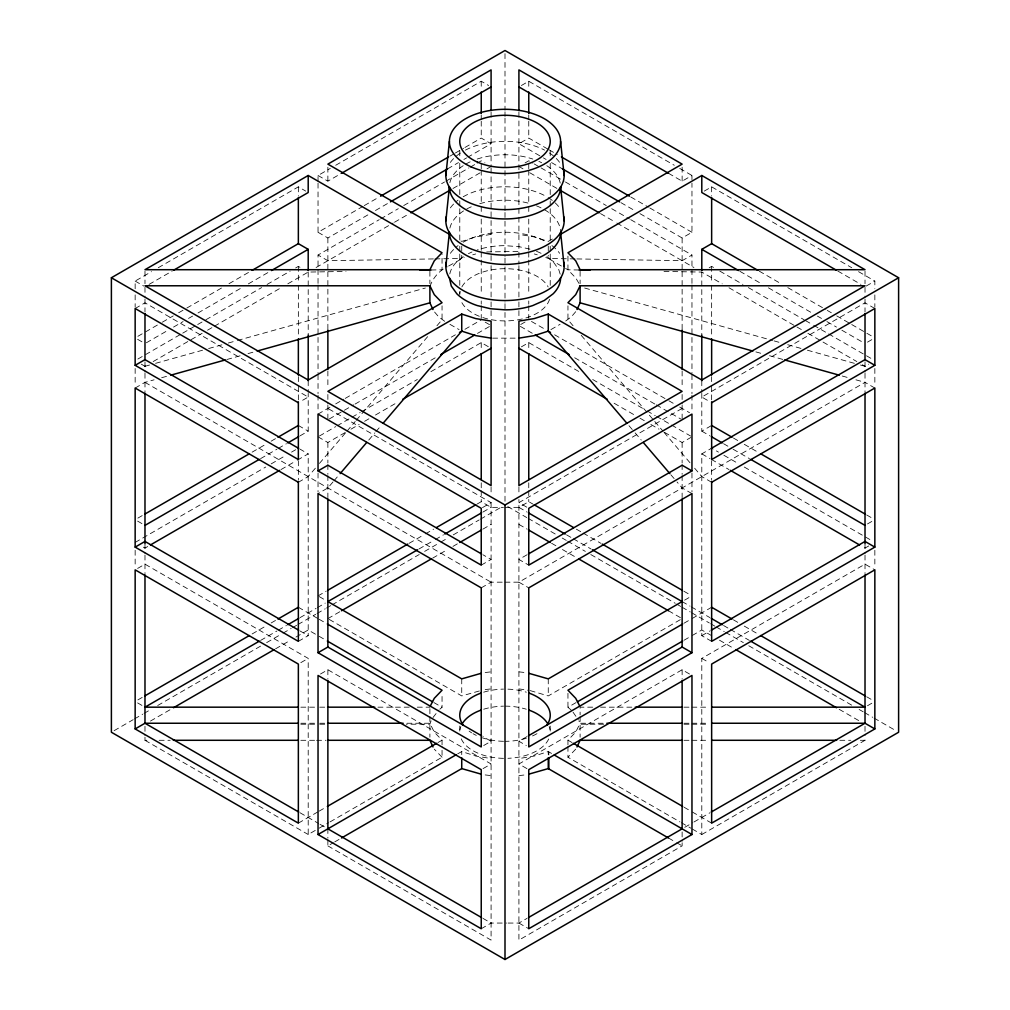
<?xml version="1.0" encoding="UTF-8"?>
<svg xmlns="http://www.w3.org/2000/svg" width="1010" height="1010" viewBox="0 0 1010 1010"><rect width="100%" height="100%" fill="white"/><g stroke="black" fill="none" stroke-linecap="round" stroke-linejoin="round"><path stroke-width="0.75" stroke-dasharray="5 3.75" d="M429.894 286.752C432.671 278.154 439.123 270.693 447.304 266.779M431.068 720.812L429.894 724.22L406.285 724.22M433 717.529L438.719 710.156M315.347 468.211L308.202 476.594L298.354 482.275M319.438 463.426L346.001 432.305M347.023 431.106L355.204 421.523M356.227 420.324L428.77 335.333M436.939 325.763L442.052 319.766L442.052 305.828M332.984 481.972L327.871 487.956L318.036 493.637M334.007 480.773L339.12 474.788M368.751 440.07L374.874 432.886M375.897 431.687L381.01 425.702M575.713 311.699L571.281 316.887L565.322 321.281M575.713 749.167L567.948 757.235L679.945 821.9M439.83 709.197L442.052 707.278L442.052 693.327M567.948 744.837L567.948 740.191L575.713 732.124L580.106 723.248L605.293 723.248M463.287 256.628L456.848 261.704A55.6 32.093 0 0 0 449.399 277.75M135.151 288.759L135.151 281.07L151.462 271.652M158.267 267.726L298.354 186.85L305.74 191.105M318.036 181.623L318.036 175.487L330.27 168.417M335.711 165.274L481.24 81.254L488.625 85.522M149.063 284.403L172.192 271.059M318.036 175.487L327.871 181.169L341.481 173.316M135.151 308.505L144.986 302.823L308.202 397.056L300.816 401.311M521.375 85.522L528.76 81.254L674.289 165.274M137.865 336.317L160.994 322.973M162.345 322.19L173.228 315.903M178.669 312.759L185.474 308.833M186.825 308.05L222.187 287.635M228.992 283.709L250.758 271.147M318.036 183.163L318.036 232.3L362.918 206.393M364.282 205.598L379.242 196.963M449.968 156.133L454.045 153.772M455.396 152.99L463.565 148.281M464.928 147.498L481.24 138.067L491.087 143.748L467.958 157.105M146.349 342.781L168.114 330.219M173.543 327.076L183.075 321.584M188.504 318.44L192.594 316.092M198.036 312.948L241.554 287.825M248.346 283.898L270.112 271.324M318.036 232.3L327.871 237.981L370.039 213.64M375.48 210.497L389.077 202.644M447.556 168.885L458.439 162.597M463.88 159.454L466.607 157.888M137.865 359.042L181.383 333.919M182.747 333.136L196.344 325.283M197.707 324.5L204.512 320.574M205.876 319.779L261.628 287.585M267.069 284.454L290.198 271.097M295.64 267.953L298.354 266.387L300.816 267.801M318.036 283.381L318.036 255.025L379.242 219.688M380.593 218.905L398.281 208.691M403.722 205.56L444.526 182.002M445.877 181.219L469.006 167.862M470.357 167.079L475.798 163.936M477.162 163.153L481.24 160.792L484.939 162.926M547.799 149.063L528.76 138.067L518.913 143.748L542.042 157.105M141.299 364.168L144.986 366.302L147.713 364.724M153.154 361.58L202.114 333.313M207.555 330.182L212.996 327.038M214.347 326.255L280.995 287.774M287.8 283.848L308.202 272.069L345.988 271.438M316.067 267.524L393.155 223.021M394.519 222.225L409.479 213.59M452.998 188.466L480.204 172.761M487.009 168.834L491.087 166.473M135.151 388.042L144.986 382.361L154.076 379.823M525.061 162.926L528.76 160.792L532.838 163.153M448.617 266.021L464.234 257.487M552.369 239.042L548.266 241.403L534.29 236.921L518.913 234.383M668.519 173.316L682.129 181.169L691.964 175.487L691.964 181.623M137.865 518.117L143.306 514.974M252.109 452.164L265.718 444.312M271.16 441.168L276.589 438.024M318.036 414.1L330.27 407.03M335.711 403.899L343.88 399.177M345.231 398.394L455.396 334.79M464.928 329.298L481.24 319.88M704.26 191.105L711.646 186.85L851.733 267.726M260.593 458.628L276.917 449.21M278.268 448.415L286.436 443.706M300.033 435.853L308.202 431.144L308.202 393.344M329.235 418.998L353.715 404.858M355.078 404.076L435.323 357.755M477.477 333.401L491.087 325.561L484.939 322.001M135.151 542.42L265.718 467.037M271.16 463.893L286.12 455.257M291.549 452.114L295.64 449.753M319.4 436.042L335.711 426.624M337.075 425.829L350.672 417.976M352.035 417.193L360.204 412.484M361.555 411.701L417.319 379.507M430.916 371.655L481.24 342.605L491.087 348.286M525.061 322.001L518.913 325.561L532.523 333.401M147.713 546.524L144.986 548.102L141.299 545.968M280.995 469.574L295.955 460.939M297.319 460.156L308.202 453.869L300.033 449.16M318.036 436.825L327.871 442.506L345.559 432.305M351 429.162L359.156 424.452M364.597 421.309L370.039 418.165M375.48 415.022L395.882 403.242M639.961 213.64L682.129 237.981L691.964 232.3L691.964 183.163M550.892 329.613L560.07 324.311M137.612 568.428L144.986 564.161L308.202 658.394L308.202 834.512L317.759 828.995M521.375 346.859L528.76 342.605L579.083 371.655M691.964 283.381L691.964 255.025L682.129 260.706L576.609 258.926M709.184 267.801L711.646 266.387L714.36 267.953M137.865 699.917L143.306 696.786M252.109 633.964L265.718 626.112M271.16 622.968L276.589 619.824M318.036 595.9L326.192 591.191M409.164 543.292L424.124 534.656M425.475 533.873L433.644 529.164M477.162 504.028L481.24 501.68L491.087 507.361L503.46 507.361M482.477 507.613L491.087 502.639L327.871 408.419M866.239 286.045L874.849 281.07L874.849 288.759M260.593 640.428L276.917 631.01M278.268 630.215L286.436 625.506M300.033 617.653L316.067 608.399M317.38 607.641L325.258 603.096M418.998 548.973L433.959 540.337M435.323 539.555L443.478 534.846M482.919 512.07L491.087 507.361M114.117 730.684L133.181 719.675M134.545 718.88L142.713 714.171M144.077 713.376L150.881 709.449M157.699 705.51L261.211 645.756M266.653 642.612L281.639 633.964M283.002 633.169L291.17 628.46M292.534 627.664L296.624 625.316M297.975 624.521L315.688 614.307M317.052 613.512L325.22 608.803M326.584 608.007L330.674 605.659M332.025 604.864L419.201 554.54M424.642 551.397L439.628 542.749M440.991 541.966L447.796 538.027M453.25 534.883L479.119 519.948M480.482 519.153L502.273 506.578M682.129 408.419L518.913 502.639L528.76 508.32M505 507.361L518.913 507.361L528.76 501.68L532.838 504.028M150.427 721.077L170.829 709.298M275.553 648.837L290.514 640.201M295.955 637.058L308.202 629.987L317.759 635.505M327.871 618.625L341.481 610.772M432.596 558.164L447.556 549.528M452.998 546.385L458.439 543.241M482.919 529.114L491.087 524.405M298.354 641.35L308.202 635.669L308.202 453.869M300.816 662.648L308.202 658.394M664.441 432.305L682.129 442.506L690.739 437.532M701.798 393.344L701.798 431.144L711.646 425.462M481.24 565.133L491.087 559.452L482.919 554.742M867.476 342.15L872.387 339.309M320.498 674.011L327.871 669.756L491.087 763.989L481.24 769.67M527.081 554.742L518.913 559.452L528.76 565.133M711.646 641.35L701.798 635.669L701.798 453.869L711.646 448.188L718.451 452.114M481.24 587.858L491.087 582.177L503.46 582.177M860.469 365.027L865.014 366.302L868.701 364.168M505 582.177L518.913 582.177L865.014 382.361L874.849 388.042M298.354 823.15L317.759 811.952M319.122 811.156L325.952 807.217M437.961 742.552L442.052 740.191L434.287 732.124L429.894 723.248L404.707 723.248M684.591 600.167L690.739 596.607M319.122 828.2L328.679 822.683M330.055 821.9L442.052 757.235L442.052 746.39M530.225 690.625L548.266 695.915L682.129 618.625M457.631 753.914L461.734 751.554L475.71 756.036L491.087 758.573M684.048 623.195L690.878 619.256M692.241 618.461L711.646 607.262M483.702 745.519L491.087 741.264L482.919 736.542M867.476 523.95L872.387 521.11M327.871 839.676L327.871 845.875L333.338 842.719M334.701 841.936L341.531 837.984M571.281 710.156L567.948 707.278L576.142 702.543M684.048 640.239L690.878 636.3M692.241 635.505L701.798 629.987L714.045 637.058M527.081 736.542L518.913 741.264L526.298 745.519M701.798 635.669L709.967 630.96M868.701 545.968L865.014 548.102L862.288 546.524M689.502 674.011L682.129 669.756L518.913 763.989L527.523 768.951M692.241 828.995L701.798 834.512L701.798 658.394L865.014 564.161L874.849 569.842M481.24 928.745L491.087 923.064L506.54 923.064M867.476 705.75L872.387 702.909M508.093 923.064L518.913 923.064L527.081 918.342M684.742 827.316L692.62 822.771M693.933 822.014L709.967 812.76M682.129 842.782L682.129 845.875L518.913 940.108L518.913 499.483M701.798 834.512L865.014 740.292L865.014 737.186M468.425 253.661L471.973 251.97M329.247 619.42L461.734 695.915L482.477 690.095M551.536 753.435L548.266 751.554L534.29 756.036L518.913 758.573M472.718 254.823L475.71 253.964M144.986 366.302L149.53 365.027M155.59 363.335L202.581 350.217M208.641 348.526L222.276 344.713M228.336 343.021L235.911 340.913M237.426 340.484L425.349 288.027M161.663 377.715L167.723 376.023M226.821 359.522L240.468 355.709M248.043 353.601L254.103 351.909M491.087 234.383L475.71 236.921L461.734 241.403L457.631 239.042M486.668 251.945L518.913 251.427M485.191 672.521L491.087 671.852M485.191 689.565L491.087 688.896M518.913 775.617L524.809 774.935M433.391 258.926L327.871 260.706L318.036 255.025M434.956 258.901L461.734 258.446L461.734 255.353M431.03 269.998L442.052 269.809L442.052 254.318M492.627 338.148L517.372 338.148M300.816 707.177L318.137 707.177M319.716 707.177L326.003 707.177M377.955 707.177L409.429 707.177M417.307 707.177L429.894 707.177M592.693 707.177L580.106 707.177L580.106 714.916M600.571 707.177L632.045 707.177M683.997 707.177L690.284 707.177M691.863 707.177L709.184 707.177M300.816 723.248L318.137 723.248M319.716 723.248L326.003 723.248M683.997 723.248L690.284 723.248M691.863 723.248L709.184 723.248M300.816 724.22L318.137 724.22M319.716 724.22L326.003 724.22M603.715 724.22L580.106 724.22L578.932 720.812M683.997 724.22L690.284 724.22M691.863 724.22L709.184 724.22M144.986 737.186L144.986 740.292L149.707 740.292M159.151 740.292L170.172 740.292M300.816 740.292L314.994 740.292M316.559 740.292L326.003 740.292M683.997 740.292L690.284 740.292M691.863 740.292L709.184 740.292M839.828 740.292L850.849 740.292M860.293 740.292L865.014 740.292M575.043 258.901L548.266 258.446L545.766 257.487M578.97 269.998L567.948 269.809L562.696 266.779M664.012 271.438L701.798 272.069L722.2 283.848M518.913 671.852L524.809 672.521M518.913 688.896L528.874 690.36M485.191 774.935L491.087 775.617M584.651 288.027L772.574 340.484M774.089 340.913L781.664 343.021M787.724 344.713L801.359 348.526M807.419 350.217L854.409 363.335M755.897 351.909L761.957 353.601M769.532 355.709L783.179 359.522M842.277 376.023L848.337 377.715M855.924 379.823L865.014 382.361M529.972 249.154L519.392 246.743L505 245.645A55.6 32.093 0 0 0 477.2 249.95M534.29 253.964L537.282 254.823M679.73 168.417L691.964 175.487M858.538 271.652L874.849 281.07M837.808 271.059L860.937 284.403M874.849 308.505L865.014 302.823L701.798 397.056L709.184 401.311M549.162 149.846L557.318 154.568M630.758 196.963L648.445 207.176M649.796 207.959L691.964 232.3M759.242 271.147L781.008 283.709M787.813 287.635L825.89 309.615M827.253 310.411L831.331 312.759M836.772 315.903L850.369 323.755M851.733 324.538L872.135 336.317M543.393 157.888L546.12 159.454M551.561 162.597L562.444 168.885M620.923 202.644L634.52 210.497M739.888 271.324L761.654 283.898M768.446 287.825L811.964 312.948M817.406 316.092L821.496 318.44M826.925 321.584L836.457 327.076M841.885 330.219L863.651 342.781M534.202 163.936L539.643 167.079M540.994 167.862L564.123 181.219M565.474 182.002L606.278 205.56M611.719 208.691L629.407 218.905M630.758 219.688L691.964 255.025M719.802 271.097L742.931 284.454M748.372 287.585L804.124 319.779M805.488 320.574L812.292 324.5M813.656 325.283L827.253 333.136M828.617 333.919L872.135 359.042M518.913 166.473L522.991 168.834M529.795 172.761L557.002 188.466M600.521 213.59L615.481 222.225M616.845 223.021L693.933 267.524M729.005 287.774L795.653 326.255M797.004 327.038L802.445 330.182M807.886 333.313L856.846 361.58M862.288 364.724L865.014 366.302M561.383 266.021L548.266 258.446L548.266 255.353M531.475 321.445L545.072 329.298M554.604 334.79L667.484 399.973M668.847 400.755L674.289 403.899M679.73 407.03L689.502 412.673M733.411 438.024L738.84 441.168M744.282 444.312L757.891 452.164M866.694 514.974L872.135 518.117M574.677 357.755L654.922 404.076M656.285 404.858L680.765 418.998M701.798 431.144L709.967 435.853M723.564 443.706L731.732 448.415M733.083 449.21L749.407 458.628M592.681 379.507L645.718 410.123M647.082 410.918L655.237 415.628M656.601 416.41L670.198 424.263M671.562 425.046L690.6 436.042M723.88 455.257L738.84 463.893M744.282 467.037L872.135 540.842M614.118 403.242L634.52 415.022M639.961 418.165L645.403 421.309M650.844 424.452L659 429.162M701.798 453.869L709.967 458.578M711.33 459.361L729.005 469.574M444.678 321.281L438.719 316.887L434.287 311.699M449.93 324.311L459.108 329.613M711.646 482.275L701.798 476.594L694.653 468.211M691.964 493.637L682.129 487.956L677.016 481.972M576.356 529.164L581.798 532.295M583.161 533.078L600.836 543.292M683.808 591.191L690.6 595.117M733.411 619.824L738.84 622.968M744.282 626.112L757.891 633.964M866.694 696.786L872.135 699.917M135.151 281.07L143.761 286.045M518.913 507.361L527.081 512.07M566.522 534.846L571.963 537.976M573.314 538.759L591.001 548.973M682.129 601.581L689.994 606.126M691.307 606.884L709.967 617.653M723.564 625.506L729.005 628.649M730.369 629.432L749.407 640.428M507.727 506.578L526.791 517.587M528.154 518.37L556.75 534.883M562.204 538.027L566.294 540.388M567.645 541.171L585.358 551.397M590.799 554.54L675.248 603.298M676.612 604.081L680.689 606.442M682.053 607.225L690.234 611.946M691.585 612.729L709.298 622.955M710.661 623.738L714.739 626.099M716.103 626.882L724.271 631.603M725.635 632.386L743.347 642.612M748.789 645.756L852.301 705.51M859.119 709.449L863.197 711.81M864.56 712.593L872.728 717.315M874.092 718.097L895.883 730.684M518.913 524.405L527.081 529.114M551.561 543.241L557.002 546.385M562.444 549.528L577.404 558.164M668.519 610.772L680.765 617.842M719.486 640.201L734.447 648.837M839.171 709.298L859.573 721.077M298.354 425.462L308.202 431.144M701.798 658.394L709.184 662.648M137.612 339.309L142.524 342.15M518.913 582.177L528.76 587.858M144.986 382.361L491.087 582.177M319.261 596.607L325.409 600.167M567.948 740.191L572.039 742.552M684.048 807.217L690.878 811.156M692.241 811.952L711.646 823.15M681.321 822.683L690.878 828.2M298.354 607.262L317.759 618.461M319.122 619.256L325.952 623.195M137.612 521.11L142.524 523.95M319.122 636.3L325.952 640.239M433.858 702.543L442.052 707.278M668.519 838.022L675.324 841.949M676.687 842.731L682.129 845.875M300.033 630.96L308.202 635.669M137.612 702.909L142.524 705.75M518.913 923.064L528.76 928.745M300.033 812.76L318.693 823.529M320.006 824.286L327.871 828.831L327.871 838.123M482.919 918.342L491.087 923.064M144.986 740.292L308.202 834.512M327.871 845.875L491.087 940.108L491.087 499.483M442.052 757.235L434.287 749.167M573.061 712.227L578.288 719.726M573.061 325.763L567.948 319.766L567.948 305.828M581.23 335.333L653.773 420.324M654.796 421.523L662.977 431.106M663.999 432.305L690.562 463.426M628.99 425.702L634.103 431.687M635.126 432.886L641.249 440.07M670.88 474.788L675.993 480.773M578.932 283.356L575.713 277.876L567.948 269.809L567.948 254.318M560.184 274.127L558.707 269.443L553.152 261.704A55.6 32.093 0 0 0 546.801 256.591M874.849 294.895L874.849 307.179M874.849 368.486L874.849 385.82M874.849 550.286L874.849 567.62M865.014 271.261L865.014 283.659M865.014 287.332L865.014 297.508M865.014 299.036L865.014 312.039M865.014 361.757L865.014 372.135M865.014 373.271L865.014 391.817M865.014 543.557L865.014 553.556M865.014 555.071L865.014 573.617M865.014 726.341L865.014 735.633M711.646 186.85L711.646 196.066M711.646 266.387L711.646 283.709M711.646 285.287L711.646 337.264M711.646 376.642L711.646 384.507M711.646 386.085L711.646 400.263M711.646 460.787L711.646 479.687M701.798 272.069L701.798 335.067M701.798 380.745L701.798 392.41M691.964 284.946L691.964 373.144M691.964 374.723L691.964 393.622M691.964 395.2L691.964 412.522M691.964 473.046L691.964 491.946M682.129 167.218L682.129 181.169M682.129 237.981L682.129 270.162M682.129 271.728L682.129 330.005M682.129 370.96L682.129 388.282M682.129 394.468L682.129 404.038M682.129 405.313L682.129 419.781M682.129 442.506L682.129 462.984M682.129 464.562L682.129 474.321M682.129 475.584L682.129 497.627M682.129 669.756L682.129 679.2M682.129 831.937L682.129 841.229M580.106 271.261L580.106 283.659M580.106 716.469L580.106 737.186M567.948 693.327L567.948 707.278M567.948 746.39L567.948 757.235M550.223 150.793L550.223 157.055M550.223 163.317L550.223 194.614M550.223 200.876L550.223 207.138M550.223 208.704L550.223 240.014M550.223 246.263L550.223 252.525M550.223 254.091L550.223 285.401M550.223 726.051L550.223 732.25A45.223 26.108 0 0 0 549.15 726.594M548.821 751.869L548.821 754.962M548.266 246.061L548.266 253.8M548.266 678.871L548.266 695.915M548.266 751.554L548.266 754.647M528.76 81.254L528.76 88.943M528.76 115.039L528.76 119.647M528.76 121.187L528.76 138.067M528.76 163.948L528.76 168.67M528.76 170.248L528.76 204.904M528.76 206.469L528.76 212.769M528.76 219.069L528.76 250.568M528.76 252.147L528.76 258.446M528.76 260.024L528.76 294.668M528.76 300.967L528.76 304.124M528.76 305.702L528.76 318.301M528.76 342.605L528.76 350.47M528.76 482.78L528.76 489.08M528.76 490.645L528.76 501.68M518.913 112.198L518.913 264.128M518.913 265.706L518.913 300.349M518.913 301.927L518.913 319.261M518.913 486.883L518.913 494.016M505 53.644L505 110.267M505 111.832L505 116.554M505 118.12L505 210.913M505 212.491L505 256.515M505 258.093L505 302.129M505 303.707L505 501.856M491.087 112.198L491.087 167.029M491.087 168.051L491.087 264.128M491.087 265.706L491.087 300.349M491.087 301.927L491.087 319.261M491.087 486.883L491.087 494.016M481.24 81.254L481.24 88.943M481.24 115.039L481.24 119.647M481.24 121.187L481.24 138.067M481.24 163.948L481.24 168.67M481.24 170.248L481.24 204.904M481.24 206.469L481.24 212.769M481.24 219.069L481.24 250.568M481.24 252.147L481.24 258.446M481.24 260.024L481.24 294.668M481.24 300.967L481.24 304.124M481.24 305.702L481.24 318.301M481.24 342.605L481.24 350.47M481.24 482.78L481.24 489.08M481.24 490.645L481.24 501.68M461.734 246.061L461.734 253.8M461.734 678.871L461.734 695.915M461.734 751.554L461.734 754.647M459.777 150.793L459.777 157.055M459.777 163.317L459.777 194.614M459.777 200.876L459.777 207.138M459.777 208.704L459.777 240.014M459.777 246.263L459.777 252.525M459.777 254.091L459.777 285.401M459.777 291.663L459.777 294.794M459.777 726.051L459.777 732.25A45.223 26.108 0 0 1 460.85 726.594M442.052 740.191L442.052 744.837M429.894 271.261L429.894 283.659M429.894 708.717L429.894 714.916M429.894 716.469L429.894 737.186M327.871 167.218L327.871 181.169M327.871 237.981L327.871 270.162M327.871 271.728L327.871 330.005M327.871 370.96L327.871 388.282M327.871 394.468L327.871 404.038M327.871 405.313L327.871 419.781M327.871 442.506L327.871 462.984M327.871 464.562L327.871 474.321M327.871 475.584L327.871 497.627M327.871 669.756L327.871 679.2M318.036 284.946L318.036 373.144M318.036 374.723L318.036 393.622M318.036 395.2L318.036 412.522M318.036 473.046L318.036 491.946M308.202 272.069L308.202 335.067M308.202 380.745L308.202 392.41M298.354 186.85L298.354 196.066M298.354 266.387L298.354 283.709M298.354 285.287L298.354 337.264M298.354 376.642L298.354 384.507M298.354 386.085L298.354 400.263M298.354 460.787L298.354 479.687M144.986 271.261L144.986 283.659M144.986 287.332L144.986 297.508M144.986 299.036L144.986 312.039M144.986 361.757L144.986 372.135M144.986 373.271L144.986 391.817M144.986 543.557L144.986 553.556M144.986 555.071L144.986 573.617M144.986 726.341L144.986 735.633M135.151 294.895L135.151 307.179M135.151 368.486L135.151 385.82M135.151 550.286L135.151 567.62M449.879 182.659A55.6 32.093 0 0 1 463.199 165.691M465.686 164.15A55.6 32.093 0 0 1 471.152 161.385M477.2 159.05A55.6 32.093 0 0 1 532.8 159.05M538.848 161.385A55.6 32.093 0 0 1 541.65 162.711M546.801 165.691A55.6 32.093 0 0 1 560.601 186.85M450.359 162.421A59.148 34.151 0 0 1 463.173 151.336M465.421 150.111A59.148 34.151 0 0 1 544.579 150.111M549.465 152.977A59.148 34.151 0 0 1 559.641 162.421M450.359 207.871A59.148 34.151 0 0 1 458.073 200.144M463.173 196.786A59.148 34.151 0 0 1 546.827 196.786M548.165 197.594A59.148 34.151 0 0 1 559.641 207.871M450.359 253.321A59.148 34.151 0 0 1 458.073 245.594M463.173 242.236A59.148 34.151 0 0 1 546.827 242.236M551.927 245.594A59.148 34.151 0 0 1 559.641 253.321M449.879 228.108A55.6 32.093 0 0 1 473.513 205.851M479.763 203.704A55.6 32.093 0 0 1 530.237 203.704M536.487 205.851A55.6 32.093 0 0 1 560.601 232.3M549.541 299.326A45.223 26.108 0 0 1 524.998 318.213M522.309 318.92A45.223 26.108 0 0 1 460.459 299.326M459.815 293.657A45.223 26.108 0 0 1 460.156 291.385M461.86 286.941A45.223 26.108 0 0 1 505 268.685A45.223 26.108 0 0 1 548.14 286.941M536.487 251.301A55.6 32.093 0 0 1 541.65 253.611M548.683 739.004A45.223 26.108 0 0 1 507.954 758.308M503.523 758.346A45.223 26.108 0 0 1 460.459 736.782M483.676 709.222A45.223 26.108 0 0 1 503.523 706.154M505 706.142A45.223 26.108 0 0 1 526.324 709.222M536.979 733.677A45.223 26.108 0 0 1 532.535 735.924M526.324 738.234A45.223 26.108 0 0 1 505 741.315M503.523 741.302A45.223 26.108 0 0 1 482.389 737.818M476.303 735.394A45.223 26.108 0 0 1 473.021 733.677M471.657 732.843A45.223 26.108 0 0 1 469.12 731.101M483.676 692.178A45.223 26.108 0 0 1 503.523 689.11M507.954 689.148A45.223 26.108 0 0 1 526.324 692.178"/><path stroke-width="1.5" d="M445.852 175.487L449.399 141.4M445.852 220.938L449.399 186.85A55.6 32.093 0 0 0 505 218.943A55.6 32.093 0 0 0 560.601 186.85L564.148 220.938M445.852 266.387L449.399 232.3A55.6 32.093 0 0 0 505 264.393A55.6 32.093 0 0 0 560.601 232.3L564.148 266.387M430.285 706.04L434.287 698.301L442.052 690.234L327.316 623.991M580.106 285.779L575.713 294.655L567.948 302.722L701.798 380.012L865.014 285.779L580.106 285.779L580.106 302.823L577 309.514M577 746.971L580.106 740.292L682.419 740.292M340.143 473.589L366.706 442.468M383.055 423.316L461.734 331.128L461.734 314.085L475.71 318.579L491.087 321.104L491.087 485.595L327.871 391.375L461.734 314.085M111.39 277.75L505 50.5L898.61 277.75L898.61 732.25L505 959.5L111.39 732.25L111.39 277.75L505 505L898.61 277.75M308.202 175.487L144.986 269.708L429.894 269.708L434.287 260.832L442.052 252.765L308.202 175.487L308.202 192.531L173.543 270.263M341.481 173.316L491.087 86.936M252.109 270.364L298.354 243.662L308.202 249.344L308.202 270.554M380.593 196.18L448.604 156.916M271.475 270.541L308.202 249.344M390.441 201.861L447.556 168.885M298.354 402.738L135.151 308.505L135.151 365.317L144.986 359.636L298.67 448.364M410.843 212.807L450.283 190.031M560.563 234.307L682.129 164.125L518.913 69.892L518.913 110.633M701.798 175.487L567.948 252.765L575.713 260.832L580.106 269.708L865.014 269.708L701.798 175.487L701.798 192.531L836.457 270.263M144.67 514.191L249.394 453.73M277.952 437.242L298.354 425.462M459.487 332.441L462.201 330.863M144.986 525.377L259.229 459.411M287.8 442.923L298.67 436.636M440.764 354.611L474.763 334.979M298.354 482.275L135.151 388.042L135.151 547.117L144.986 541.436L298.67 630.177M150.427 544.958L279.631 470.357M402.674 399.316L491.087 348.286M318.036 470.912L481.24 565.133L481.24 508.32L318.036 414.1L318.036 470.912L327.871 465.231L481.568 553.96M701.798 270.554L701.798 249.344L711.646 243.662L757.891 270.364M144.67 695.991L249.394 635.53M277.952 619.042L298.354 607.262M327.556 590.408L407.8 544.074M436.358 527.586L475.798 504.811M259.229 641.211L144.986 707.177L297.672 707.177M287.8 624.723L298.67 618.448M417.635 549.756L327.871 601.581L461.734 678.871L481.126 673.317M444.842 534.05L481.568 512.853M135.151 728.93L298.354 823.15L298.354 664.075L135.151 569.842L135.151 728.93L144.986 723.248L297.672 723.248M173.543 707.732L274.19 649.619M341.481 610.772L431.245 558.947M459.802 542.458L481.568 529.897M711.646 402.738L874.849 308.505L874.849 365.317L711.646 459.55L711.646 401.841M318.036 652.712L481.24 746.933L481.24 587.858L318.036 493.637L318.036 652.712L327.871 647.031L481.568 735.76M528.432 553.96L682.129 465.231L691.964 470.912L691.964 414.1L528.76 508.32L528.76 565.133L691.964 470.912M711.33 448.364L865.014 359.636L874.849 365.317M711.646 482.275L874.849 388.042L874.849 547.117L711.646 641.35L711.646 481.265M327.316 806.434L436.585 743.347M318.036 834.512L481.24 928.745L481.24 769.67L318.036 675.438L318.036 834.512L456.267 754.71M682.684 623.991L567.948 690.234L575.713 698.301L579.715 706.04M341.531 837.984L461.734 768.597L481.126 774.14M577.505 701.748L682.684 641.034M528.432 735.76L682.129 647.031L691.964 652.712L691.964 493.637L528.76 587.858L528.76 746.933L691.964 652.712M711.33 630.177L865.014 541.436L874.849 547.117M528.432 917.56L682.129 828.831L682.129 680.778M711.33 811.977L865.014 723.248L874.849 728.93L874.849 569.842L711.646 664.075L711.646 823.15L874.849 728.93M691.964 834.512L528.76 928.745L528.76 769.67L691.964 675.438L691.964 834.512L554.263 755.013M548.266 314.085L534.29 318.579L518.913 321.104L518.913 485.595L682.129 391.375L548.266 314.085L548.266 331.128L626.945 423.316M548.266 331.128L534.29 335.623L518.913 338.148M668.519 838.022L548.266 768.597L528.874 774.14M170.753 375.177L225.306 359.939M257.133 351.063L429.894 302.823L429.894 285.779L144.986 285.779L308.202 380.012L442.052 302.722L434.287 294.655L429.894 285.779M420.008 270.188L431.03 269.998M327.581 707.177L374.798 707.177M635.202 707.177L682.419 707.177M712.328 707.177L865.014 707.177L750.771 641.211M327.581 723.248L403.141 723.248M606.858 723.248L682.419 723.248M712.328 723.248L865.014 723.248L865.014 574.867M173.316 740.292L297.672 740.292M327.581 740.292L429.894 740.292L433 746.971M712.328 740.292L836.684 740.292M578.97 269.998L589.991 270.188M491.087 338.148L475.71 335.623L461.734 331.128M528.874 673.317L548.266 678.871L682.129 601.581L592.365 549.756M580.106 302.823L752.867 351.063M784.694 359.939L839.247 375.177M518.913 86.936L668.519 173.316M561.396 156.916L629.407 196.18M562.444 168.885L619.559 201.861M701.798 249.344L738.525 270.541M559.717 190.031L599.157 212.807M449.437 234.307L327.871 164.125L491.087 69.892L491.087 110.633M547.799 330.863L550.513 332.441M711.646 425.462L732.048 437.242M760.606 453.73L865.33 514.191M535.237 334.979L569.236 354.611M711.33 436.636L722.2 442.923M750.771 459.411L865.014 525.377M518.913 348.286L607.326 399.316M730.369 470.357L859.573 544.958M534.202 504.811L573.642 527.586M602.2 544.074L682.444 590.408M711.646 607.262L732.048 619.042M760.606 635.53L865.33 695.991M528.432 512.853L565.158 534.05M711.33 618.448L722.2 624.723M528.432 529.897L550.197 542.458M578.755 558.947L668.519 610.772M735.81 649.619L836.457 707.732M135.151 365.317L298.354 459.55L298.354 401.841M573.415 743.347L682.684 806.434M327.316 641.034L432.495 701.748M135.151 547.117L298.354 641.35L298.354 481.265M298.67 811.977L144.986 723.248L144.986 574.867M481.568 917.56L327.871 828.831L327.871 680.778M643.294 442.468L669.857 473.589M433 309.514L429.894 302.823M449.399 277.75L451.293 286.057L456.848 293.796A55.6 32.093 0 0 0 477.2 305.55L490.608 308.757L505 309.843A55.6 32.093 0 0 0 532.8 305.55L544.314 300.45L553.152 293.796A55.6 32.093 0 0 0 560.601 277.75M560.601 141.4L564.148 175.487M865.014 313.58L865.014 359.636M865.014 393.067L865.014 543.557M711.646 197.594L711.646 243.662M711.646 338.842L711.646 375.063M701.798 335.067L701.798 380.745M682.129 330.005L682.129 369.382M682.129 498.978L682.129 647.031M548.821 758.068L548.821 768.913M548.266 757.753L548.266 768.597M528.76 92.011L528.76 113.499M528.76 353.626L528.76 479.624M505 505L505 959.5M481.24 92.011L481.24 113.499M481.24 353.626L481.24 479.624M461.734 757.753L461.734 768.597M327.871 330.005L327.871 369.382M327.871 498.978L327.871 647.031M308.202 335.067L308.202 380.745M298.354 197.594L298.354 243.662M298.354 338.842L298.354 375.063M144.986 313.58L144.986 359.636M144.986 393.067L144.986 543.557M563.643 216.481A59.148 34.151 0 0 1 505 255.088A59.148 34.151 0 0 1 446.357 216.481M563.643 171.031A59.148 34.151 0 0 1 505 209.625A59.148 34.151 0 0 1 446.357 171.031M563.643 261.931A59.148 34.151 0 0 1 505 300.538A59.148 34.151 0 0 1 446.357 261.931M461.86 724.397A45.223 26.108 0 0 1 481.113 710.081M528.886 710.081A45.223 26.108 0 0 1 548.14 724.397M528.886 693.037A45.223 26.108 0 0 1 546.789 725.205M463.211 725.205A45.223 26.108 0 0 1 481.113 693.037M471.152 166.865A55.6 32.093 0 0 0 560.121 145.591A55.6 32.093 0 0 0 483.727 111.744A55.6 32.093 0 0 0 471.152 166.865M477.465 162.118A45.223 26.108 0 0 0 549.844 144.809A45.223 26.108 0 0 0 487.691 117.274A45.223 26.108 0 0 0 477.465 162.118"/></g></svg>
